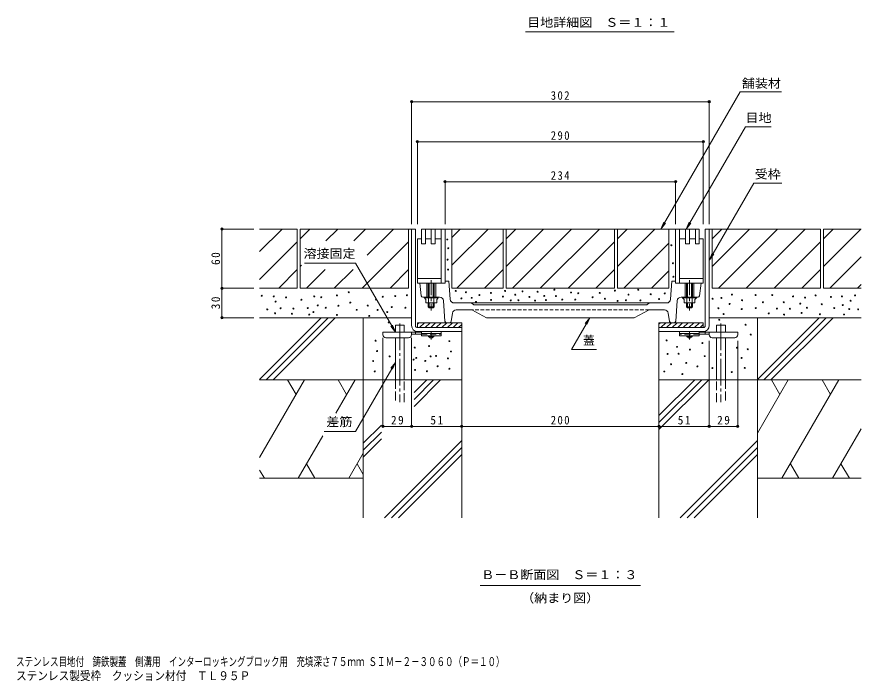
# Model space of a CAD drawing. Units: millimetres at full size, sheet at 1:3. Extents: x -1121 to 1153, y -824 to 816.
# Drawn here: x 192 to 1048, y -824 to -150 of the extents above; entities that cross this region are included whole.
import ezdxf
from ezdxf.enums import TextEntityAlignment as Align

# ---------------------------------------------------------------- set-up
doc = ezdxf.new("R2010")
doc.units = ezdxf.units.MM
doc.header["$LTSCALE"] = 3
doc.header["$PDMODE"] = 32
doc.header["$PDSIZE"] = 2.4
for name, pattern in [('CHAIN1', [8, 5, -1, 1, -1]), ('CHAIN2', [12, 9, -1, 1, -1]), ('DASHED1', [1.8, 1.2, -0.6]), ('DASHED2', [3, 2, -1]), ('DASHED3', [4, 3, -1])]:
    doc.linetypes.add(name, pattern=pattern)
for name, color, linetype, lineweight in [('1-5_1-5ﾚｲﾔ', 2, 'Continuous', 9), ('4-1', 2, 'Continuous', 9), ('4-2', 3, 'Continuous', 9), ('4-4', 7, 'Continuous', 9), ('4-5', 7, 'Continuous', 9), ('4-6', 6, 'Continuous', 5), ('4-9', 3, 'Continuous', 9), ('4-E', 7, 'Continuous', 9), ('F-5_F-5ﾚｲﾔ', 2, 'Continuous', 9)]:
    doc.layers.add(name, color=color, linetype=linetype, lineweight=lineweight)
doc.styles.add('ＭＳ ゴシック', font='')
doc.styles.get('ＭＳ ゴシック').set_extended_font_data('MS Gothic')

msp = doc.modelspace()

# ---------------------------------------------------------------- linework, layer by layer
at = {"layer": '1-5_1-5ﾚｲﾔ', "color": 7}
msp.add_line((858.797, -165.32), (707.863, -165.32), dxfattribs=at)
at = {"layer": '4-1'}
for p, q in [((592.257, -365.465), (596.257, -365.465)), ((592.257, -463.465), (592.257, -365.465)), ((596.257, -463.465), (596.257, -365.465)), ((894.257, -365.465), (890.257, -365.465)), ((890.257, -463.465), (890.257, -365.465)), ((894.257, -463.465), (894.257, -365.465)), ((598.257, -460.465), (598.257, -465.465)), ((643.257, -460.465), (598.257, -460.465)), ((599.725, -460.465), (598.257, -461.932)), ((605.381, -460.465), (600.381, -465.465)), ((611.038, -460.465), (606.038, -465.465)), ((616.695, -460.465), (611.695, -465.465)), ((622.352, -460.465), (617.352, -465.465)), ((628.009, -460.465), (623.009, -465.465)), ((633.666, -460.465), (628.666, -465.465)), ((639.323, -460.465), (634.323, -465.465)), ((643.257, -462.187), (639.979, -465.465)), ((643.257, -460.465), (643.257, -469.465)), ((843.257, -460.465), (888.257, -460.465)), ((843.257, -460.465), (843.257, -469.465)), ((844.724, -460.465), (843.257, -461.932)), ((850.381, -460.465), (845.381, -465.465)), ((856.038, -460.465), (851.038, -465.465)), ((861.695, -460.465), (856.695, -465.465)), ((867.352, -460.465), (862.352, -465.465)), ((873.009, -460.465), (868.009, -465.465)), ((878.666, -460.465), (873.666, -465.465)), ((884.323, -460.465), (879.323, -465.465)), ((888.257, -462.187), (884.979, -465.465)), ((888.257, -460.465), (888.257, -465.465)), ((598.257, -465.465), (643.257, -465.465)), ((598.257, -469.465), (643.257, -469.465)), ((888.257, -465.465), (843.257, -465.465)), ((888.288, -469.465), (843.257, -469.465))]:
    msp.add_line(p, q, dxfattribs=at)
for centre, radius, start, end in [((598.257, -463.465), 6, 180, 270), ((598.257, -463.465), 2, 180, 270), ((888.257, -463.465), 2, 270, 0), ((888.257, -463.465), 6, 270, 0)]:
    msp.add_arc(centre, radius, start, end, dxfattribs=at)
at = {"layer": '4-2'}
for p, q in [((602.257, -380.465), (602.257, -365.465)), ((602.257, -365.465), (884.257, -365.465)), ((606.257, -380.465), (606.257, -365.465)), ((612.257, -380.465), (612.257, -365.465)), ((616.257, -380.465), (616.257, -365.465)), ((622.257, -420.465), (622.257, -365.465)), ((626.257, -420.465), (626.257, -365.465)), ((860.257, -420.465), (860.257, -365.465)), ((864.257, -420.465), (864.257, -365.465)), ((870.257, -380.465), (870.257, -365.465)), ((874.257, -380.465), (874.257, -365.465)), ((880.257, -380.465), (880.257, -365.465)), ((884.257, -380.465), (884.257, -365.465)), ((598.257, -375.465), (598.257, -415.465)), ((602.257, -375.465), (598.257, -375.465)), ((612.257, -375.465), (606.257, -375.465)), ((622.257, -375.465), (616.257, -375.465)), ((864.257, -375.465), (870.257, -375.465)), ((874.257, -375.465), (880.257, -375.465)), ((884.257, -375.465), (888.257, -375.465)), ((888.257, -375.465), (888.257, -415.465)), ((606.257, -380.465), (602.257, -380.465)), ((616.257, -380.465), (612.257, -380.465)), ((870.257, -380.465), (874.257, -380.465)), ((880.257, -380.465), (884.257, -380.465)), ((622.257, -415.465), (598.257, -415.465)), ((630.127, -418.464), (626.257, -418.464)), ((631.499, -436.764), (630.127, -418.464)), ((855.015, -436.764), (856.388, -418.464)), ((860.257, -418.464), (856.388, -418.464)), ((864.257, -415.465), (888.257, -415.465)), ((602.093, -433.151), (600.507, -420.465)), ((607.757, -420.465), (607.757, -434.465)), ((609.257, -420.465), (609.257, -434.465)), ((610.257, -434.465), (610.257, -420.465)), ((614.257, -434.465), (614.257, -420.465)), ((615.257, -420.465), (615.257, -434.465)), ((616.757, -420.465), (616.757, -434.465)), ((869.757, -420.465), (869.757, -434.465)), ((871.257, -420.465), (871.257, -434.465)), ((872.257, -434.465), (872.257, -420.465)), ((876.257, -434.465), (876.257, -420.465)), ((877.257, -420.465), (877.257, -434.465)), ((878.757, -420.465), (878.757, -434.465)), ((884.422, -433.151), (886.007, -420.465)), ((603.582, -434.465), (620.676, -434.465)), ((605.257, -434.465), (605.257, -435.265)), ((619.257, -435.265), (605.257, -435.265)), ((605.257, -435.265), (606.732, -436.865)), ((606.732, -436.865), (606.732, -440.465)), ((609.495, -435.265), (609.495, -440.465)), ((615.02, -435.265), (615.02, -440.465)), ((619.257, -435.265), (617.782, -436.865)), ((619.257, -434.465), (619.257, -435.265)), ((882.933, -434.465), (865.839, -434.465)), ((867.257, -434.465), (867.257, -435.265)), ((867.257, -435.265), (881.257, -435.265)), ((867.257, -435.265), (868.732, -436.865)), ((871.495, -435.265), (871.495, -440.465)), ((877.02, -435.265), (877.02, -440.465)), ((881.257, -435.265), (879.782, -436.865)), ((879.782, -436.865), (879.782, -440.465)), ((881.257, -434.465), (881.257, -435.265)), ((609.257, -440.465), (609.257, -444.465)), ((615.257, -444.465), (609.257, -444.465)), ((610.257, -445.465), (609.257, -444.465)), ((610.257, -445.465), (610.257, -440.465)), ((614.257, -445.465), (610.257, -445.465)), ((614.257, -440.465), (614.257, -445.465)), ((615.257, -444.465), (614.257, -445.465)), ((615.257, -440.465), (615.257, -444.465)), ((626.158, -459.071), (624.666, -438.18)), ((851.027, -440.465), (635.488, -440.465)), ((655.483, -442.245), (653.531, -440.684)), ((830.407, -442.465), (656.108, -442.465)), ((831.031, -442.245), (832.983, -440.684)), ((860.357, -459.071), (861.849, -438.18)), ((871.257, -440.465), (871.257, -444.465)), ((871.257, -444.465), (877.257, -444.465)), ((871.257, -444.465), (872.257, -445.465)), ((872.257, -440.465), (872.257, -445.465)), ((872.257, -445.465), (876.257, -445.465)), ((876.257, -445.465), (876.257, -440.465)), ((876.257, -445.465), (877.257, -444.465)), ((877.257, -440.465), (877.257, -444.465)), ((633.736, -450.856), (632.453, -459.193)), ((637.689, -447.465), (653.257, -447.465)), ((653.257, -447.465), (668.257, -455.465)), ((833.257, -447.465), (818.257, -455.465)), ((833.257, -447.465), (848.826, -447.465)), ((852.779, -450.856), (854.062, -459.193)), ((630.97, -460.465), (627.654, -460.465)), ((818.257, -455.465), (668.257, -455.465)), ((855.544, -460.464), (858.861, -460.464))]:
    msp.add_line(p, q, dxfattribs=at)
at = {"layer": '4-2', "linetype": 'CHAIN1'}
for p, q in [((612.257, -417.465), (612.257, -448.258)), ((874.257, -417.465), (874.257, -448.258))]:
    msp.add_line(p, q, dxfattribs=at)
at = {"layer": '4-2', "linetype": 'DASHED1'}
msp.add_line((833.257, -447.465), (653.257, -447.465), dxfattribs=at)
at = {"layer": '4-2'}
for points in [[(626.257, -420.465), (598.257, -420.465), (598.257, -415.465)], [(860.257, -420.465), (888.257, -420.465), (888.257, -415.465)], [(617.782, -436.865), (617.782, -440.465), (606.732, -440.465)], [(868.732, -436.865), (868.732, -440.465), (879.782, -440.465)]]:
    msp.add_lwpolyline(points, dxfattribs=at)
for centre, radius, start, end in [((603.582, -432.965), 1.5, 187.12668, 270), ((620.676, -438.465), 4, 4.08583, 90), ((635.488, -436.465), 4, 184.28883, 270), ((851.027, -436.465), 4, 270, 355.71117), ((865.839, -438.465), 4, 90, 175.91417), ((882.933, -432.965), 1.5, 270, 352.87332), ((652.906, -441.464), 1, 51.33894, 90), ((656.108, -441.464), 1, 231.33894, 270), ((830.407, -441.464), 1, 270, 308.66106), ((833.608, -441.464), 1, 90, 128.66106), ((637.689, -451.465), 4, 90, 171.254), ((848.826, -451.465), 4, 8.746, 90), ((627.654, -458.964), 1.5, 184.0858, 270), ((630.97, -458.964), 1.5, 270, 351.25363), ((855.544, -458.964), 1.5, 188.74637, 270), ((858.861, -458.964), 1.5, 270, 355.9142)]:
    msp.add_arc(centre, radius, start, end, dxfattribs=at)
at = {"layer": '4-4'}
for p, q in [((592.257, -235.206), (592.257, -360.465)), ((592.257, -236.106), (894.257, -236.106)), ((894.257, -235.206), (894.257, -360.465)), ((598.257, -275.842), (598.257, -360.465)), ((888.257, -276.742), (598.257, -276.742)), ((888.257, -275.842), (888.257, -360.465)), ((626.257, -316.425), (626.257, -360.465)), ((860.257, -316.425), (860.257, -360.465)), ((626.257, -317.325), (860.257, -317.325)), ((398.891, -365.465), (432.057, -365.465)), ((399.791, -365.465), (399.791, -425.465)), ((398.891, -425.465), (432.057, -425.465)), ((399.791, -425.465), (399.791, -455.465)), ((398.891, -455.465), (432.057, -455.465)), ((563.257, -566.613), (563.257, -475.964)), ((592.257, -566.613), (592.257, -475.964)), ((894.257, -566.613), (894.257, -478.764)), ((923.257, -566.613), (923.257, -478.764)), ((563.257, -565.713), (592.257, -565.713)), ((592.257, -565.713), (643.257, -565.713)), ((643.257, -565.713), (843.257, -565.713)), ((843.257, -565.713), (894.257, -565.713)), ((894.257, -565.713), (923.257, -565.713))]:
    msp.add_line(p, q, dxfattribs=at)
for p in [(592.257, -236.106), (894.257, -236.106), (598.257, -276.742), (888.257, -276.742), (626.257, -317.325), (860.257, -317.325), (399.791, -365.465), (399.791, -425.465), (399.791, -455.465), (563.257, -565.713), (592.257, -565.713), (643.257, -565.713), (843.257, -565.713), (894.257, -565.713), (923.257, -565.713)]:
    msp.add_point(p, dxfattribs=at)
at = {"layer": '4-5'}
for p, q in [((925.661, -226.26), (845.323, -365.41)), ((967.585, -226.26), (925.661, -226.26)), ((957.086, -261.545), (931.085, -261.545)), ((968.083, -318.792), (939.485, -318.792)), ((845.323, -365.41), (848.193, -358.481)), ((845.323, -365.41), (849.888, -359.46)), ((871.087, -365.466), (875.652, -359.516)), ((894.459, -396.779), (899.025, -390.829)), ((535.39, -399.974), (483.723, -399.974)), ((575.799, -469.964), (535.39, -399.974)), ((773.105, -455.465), (754.556, -487.592)), ((773.105, -455.465), (768.539, -461.415)), ((773.105, -455.465), (770.235, -462.394)), ((575.799, -469.964), (571.233, -464.014)), ((575.799, -469.964), (572.929, -463.035)), ((754.556, -487.592), (779.898, -487.592)), ((575.799, -500.851), (535.413, -570.801)), ((575.799, -500.851), (571.233, -506.801)), ((575.799, -500.851), (572.929, -507.78)), ((535.413, -570.801), (503.744, -570.801)), ((661.946, -727.423), (824.56, -727.423))]:
    msp.add_line(p, q, dxfattribs=at)
for points in [[(931.085, -261.545), (871.087, -365.466), (873.957, -358.537)], [(939.485, -318.792), (894.459, -396.779), (897.329, -389.85)]]:
    msp.add_lwpolyline(points, dxfattribs=at)
at = {"layer": '4-6'}
for p, q in [((438.057, -518.027), (500.62, -455.465)), ((592.257, -455.465), (438.057, -455.465)), ((444.691, -518.465), (507.691, -455.465)), ((451.762, -518.465), (514.762, -455.465)), ((543.257, -518.465), (543.257, -455.465)), ((894.257, -455.465), (1048.457, -455.465)), ((943.257, -518.465), (943.257, -455.465)), ((943.257, -518.027), (1005.82, -455.465)), ((949.891, -518.465), (1012.891, -455.465)), ((956.962, -518.465), (1019.962, -455.465)), ((575.799, -469.964), (575.799, -462.964)), ((643.257, -469.465), (643.257, -658.465)), ((843.257, -469.465), (843.257, -658.465)), ((901.716, -462.964), (910.716, -462.964)), ((901.716, -469.964), (901.716, -462.964)), ((910.716, -469.964), (910.716, -462.964)), ((575.799, -518.465), (575.799, -475.764)), ((584.799, -518.465), (584.799, -475.764)), ((901.716, -518.465), (901.716, -475.764)), ((910.716, -518.465), (910.716, -475.764)), ((483.583, -518.465), (438.057, -597.318)), ((466.536, -518.465), (475.06, -533.228)), ((534.885, -518.465), (515.395, -552.223)), ((517.838, -518.465), (526.362, -533.228)), ((543.257, -518.465), (543.257, -658.465)), ((594.81, -531.274), (607.62, -518.465)), ((594.81, -538.345), (614.691, -518.465)), ((594.81, -545.416), (621.762, -518.465)), ((843.257, -554.845), (879.637, -518.465)), ((843.257, -561.916), (886.708, -518.465)), ((843.257, -568.987), (893.78, -518.465)), ((974.589, -518.465), (943.257, -572.732)), ((943.257, -518.465), (943.257, -658.465)), ((957.541, -518.465), (966.065, -533.228)), ((1025.891, -518.465), (968.156, -618.465)), ((1008.843, -518.465), (1017.367, -533.228)), ((543.257, -582.827), (561.691, -564.394)), ((543.257, -589.898), (561.691, -571.465)), ((1048.457, -568.236), (1019.458, -618.465)), ((502.137, -575.187), (477.15, -618.465)), ((543.257, -596.969), (561.691, -578.536)), ((564.9, -658.465), (643.257, -580.107)), ((864.899, -658.465), (943.257, -580.107)), ((571.971, -658.465), (643.257, -587.178)), ((871.97, -658.465), (943.257, -587.178)), ((543.257, -592.822), (528.453, -618.465)), ((579.042, -658.465), (643.257, -594.249)), ((879.042, -658.465), (943.257, -594.249)), ((485.674, -603.701), (494.198, -618.465)), ((536.976, -603.701), (543.257, -614.58)), ((976.679, -603.701), (985.203, -618.465)), ((1027.982, -603.701), (1036.505, -618.465)), ((438.057, -610.084), (442.896, -618.465)), ((543.257, -618.465), (438.057, -618.465)), ((943.257, -618.465), (1048.457, -618.465))]:
    msp.add_line(p, q, dxfattribs=at)
at = {"layer": '4-6', "linetype": 'CHAIN2'}
for p, q in [((580.299, -461.272), (580.299, -541.131)), ((906.216, -461.272), (906.216, -541.131))]:
    msp.add_line(p, q, dxfattribs=at)
at = {"layer": '4-6', "linetype": 'DASHED3'}
for p, q in [((575.799, -518.465), (575.799, -541.131)), ((584.799, -541.131), (584.799, -518.465)), ((901.716, -541.131), (901.716, -518.465)), ((910.716, -518.465), (910.716, -541.131))]:
    msp.add_line(p, q, dxfattribs=at)
at = {"layer": '4-6'}
for points in [[(584.799, -469.964), (584.799, -462.964), (575.799, -462.964)], [(643.257, -518.465), (543.257, -518.465), (438.057, -518.465)], [(843.257, -518.465), (943.257, -518.465), (1048.457, -518.465)]]:
    msp.add_lwpolyline(points, dxfattribs=at)
at = {"layer": '4-9', "color": 4}
for p, q in [((563.257, -472.764), (563.257, -469.964)), ((563.257, -469.964), (602.257, -469.964)), ((592.257, -472.764), (592.257, -469.964)), ((596.257, -471.964), (596.257, -469.964)), ((923.257, -469.964), (884.257, -469.964)), ((890.257, -471.964), (890.257, -469.964)), ((894.257, -472.764), (894.257, -469.964)), ((923.257, -472.764), (923.257, -469.964)), ((589.257, -475.764), (566.257, -475.764)), ((592.252, -471.964), (602.257, -471.964)), ((894.262, -471.964), (884.257, -471.964)), ((897.257, -475.764), (920.257, -475.764))]:
    msp.add_line(p, q, dxfattribs=at)
at = {"layer": '4-9'}
for p, q in [((602.257, -469.465), (622.257, -469.465)), ((602.257, -469.465), (602.257, -473.965)), ((622.257, -469.465), (622.257, -473.965)), ((864.257, -469.465), (864.257, -473.965)), ((884.257, -469.465), (864.257, -469.465)), ((884.257, -469.465), (884.257, -473.965)), ((602.257, -471.465), (622.257, -471.465)), ((602.257, -473.965), (622.257, -473.965)), ((884.257, -471.465), (864.257, -471.465)), ((884.257, -473.965), (864.257, -473.965))]:
    msp.add_line(p, q, dxfattribs=at)
at = {"layer": '4-9', "color": 4, "linetype": 'CHAIN1'}
for p, q in [((612.257, -477.512), (612.257, -469.465)), ((874.257, -477.512), (874.257, -469.465))]:
    msp.add_line(p, q, dxfattribs=at)
at = {"layer": '4-9', "linetype": 'DASHED2'}
for p, q in [((602.257, -471.965), (622.257, -471.965)), ((884.257, -471.965), (864.257, -471.965))]:
    msp.add_line(p, q, dxfattribs=at)
at = {"layer": '4-9', "color": 2}
for p, q in [((609.507, -474.464), (609.507, -473.965)), ((611.258, -475.964), (609.507, -474.464)), ((615.007, -474.464), (609.507, -474.464)), ((613.257, -475.964), (611.258, -475.964)), ((615.007, -474.464), (613.257, -475.964)), ((615.007, -474.464), (615.007, -473.965)), ((871.507, -474.464), (871.507, -473.965)), ((871.507, -474.464), (873.257, -475.964)), ((871.507, -474.464), (877.007, -474.464)), ((873.257, -475.964), (875.257, -475.964)), ((875.257, -475.964), (877.007, -474.464)), ((877.007, -474.464), (877.007, -473.965))]:
    msp.add_line(p, q, dxfattribs=at)
at = {"layer": '4-9', "color": 4}
for centre, start, end in [((566.257, -472.764), 180, 270), ((589.257, -472.764), 270, 0), ((897.257, -472.764), 180, 270), ((920.257, -472.764), 270, 0)]:
    msp.add_arc(centre, 3, start, end, dxfattribs=at)
at = {"layer": '4-E', "color": 2}
for p, q in [((438.057, -365.465), (476.257, -365.465)), ((438.057, -388.258), (460.85, -365.465)), ((476.257, -365.465), (476.257, -425.465)), ((479.257, -375.205), (488.997, -365.465)), ((479.257, -365.465), (589.257, -365.465)), ((479.257, -365.465), (479.257, -425.465)), ((505.313, -377.433), (517.282, -365.465)), ((533.598, -377.433), (545.566, -365.465)), ((547.268, -392.047), (573.85, -365.465)), ((589.257, -365.465), (589.257, -425.465)), ((589.257, -365.465), (592.257, -365.465)), ((633.127, -374.041), (641.703, -365.464)), ((633.127, -365.465), (633.127, -425.465)), ((633.127, -365.465), (660.257, -365.465)), ((633.127, -402.188), (669.85, -365.465)), ((633.127, -365.465), (685.257, -365.465)), ((685.257, -365.465), (685.257, -425.465)), ((688.257, -375.205), (697.997, -365.465)), ((688.257, -403.489), (726.282, -365.465)), ((688.257, -365.465), (798.257, -365.465)), ((694.566, -425.465), (754.566, -365.465)), ((722.85, -425.465), (782.85, -365.465)), ((798.257, -365.465), (798.257, -425.465)), ((801.257, -365.465), (801.257, -425.465)), ((801.257, -375.205), (810.997, -365.465)), ((801.257, -403.489), (839.282, -365.465)), ((801.257, -365.465), (853.388, -365.465)), ((853.388, -365.465), (853.388, -425.465)), ((894.257, -365.465), (1007.257, -365.465)), ((897.257, -375.205), (906.997, -365.465)), ((897.257, -403.489), (935.282, -365.465)), ((903.566, -425.465), (963.566, -365.465)), ((931.85, -425.465), (991.85, -365.465)), ((1007.257, -365.465), (1007.257, -425.465)), ((1010.257, -375.205), (1019.997, -365.465)), ((1010.257, -365.465), (1010.257, -425.465)), ((1010.257, -365.465), (1048.457, -365.465)), ((1010.257, -403.489), (1048.282, -365.465)), ((438.057, -416.542), (476.257, -378.342)), ((542.134, -425.465), (589.257, -378.342)), ((638.134, -425.465), (685.257, -378.342)), ((751.134, -425.465), (798.257, -378.342)), ((807.566, -425.465), (853.388, -379.643)), ((960.134, -425.465), (1007.257, -378.342)), ((1016.566, -425.465), (1048.457, -393.573)), ((479.257, -403.489), (480.561, -402.185)), ((457.419, -425.465), (476.257, -406.626)), ((485.566, -425.465), (504.639, -406.392)), ((513.85, -425.465), (532.923, -406.392)), ((570.419, -425.465), (589.257, -406.626)), ((666.419, -425.465), (685.257, -406.626)), ((779.419, -425.465), (798.257, -406.626)), ((835.85, -425.465), (853.388, -407.927)), ((988.419, -425.465), (1007.257, -406.626)), ((438.057, -425.465), (476.257, -425.465)), ((479.257, -425.465), (589.257, -425.465)), ((633.127, -425.465), (685.257, -425.465)), ((801.257, -425.465), (853.388, -425.465)), ((1010.257, -425.465), (1048.457, -425.465)), ((1044.85, -425.465), (1048.457, -421.858))]:
    msp.add_line(p, q, dxfattribs=at)
for points in [[(688.257, -365.465), (688.257, -425.465), (798.257, -425.465)], [(897.257, -365.465), (897.257, -425.465), (1007.257, -425.465)]]:
    msp.add_lwpolyline(points, dxfattribs=at)
at = {"layer": '4-E'}
for centre in [(628.469, -376.017), (629.493, -384.887), (855.884, -381.902), (628.81, -396.488), (857.42, -400.155), (629.322, -406.552), (857.931, -413.803), (637.156, -428.251), (687.085, -428.187), (704.838, -428.778), (737.153, -427.109), (798.566, -427.962), (822.278, -427.109), (440.271, -433.12), (452.383, -433.803), (465.007, -434.826), (480.531, -437.214), (493.496, -433.803), (500.66, -434.656), (516.525, -432.864), (528.593, -429.563), (556.303, -437.052), (563.04, -434.172), (575.735, -433.419), (587.605, -432.58), (642.799, -435.809), (647.405, -429.497), (653.383, -435.241), (661.052, -432.397), (672.823, -430.179), (672.993, -437.344), (684.935, -433.932), (697.441, -432.033), (711.865, -434.326), (720.075, -429), (726.955, -433.291), (738.716, -433.512), (745.17, -437.003), (754.157, -429.833), (758.306, -437.003), (761.377, -430.521), (775.959, -434.659), (783.199, -430.249), (788.501, -436.15), (812.407, -431.996), (834.902, -431.544), (843.431, -436.491), (849.231, -430.691), (897.679, -436.106), (906.691, -435.334), (917.354, -431.94), (941.351, -432.509), (958.296, -432.395), (979.336, -433.76), (991.618, -435.011), (1002.195, -432.85), (1017.833, -434.329), (1028.978, -433.76), (1042.398, -432.736), (454.259, -439.091), (459.377, -445.744), (486.917, -445.703), (497.078, -443.015), (505.178, -445.268), (518.061, -443.356), (530.128, -440.054), (547.815, -443.044), (572.138, -444.635), (586.048, -445.268), (657.64, -439.391), (692.929, -437.877), (700.696, -437.729), (717.56, -438.025), (728.656, -437.507), (801.295, -438.368), (809.825, -437.685), (824.495, -437.856), (903.593, -445.787), (914.966, -441.493), (927.59, -437.74), (941.578, -445.588), (948.743, -439.674), (970.01, -439.788), (986.728, -441.152), (993.438, -445.246), (1008.564, -441.721), (1021.244, -445.588), (1029.774, -442.631), (1037.735, -438.195), (445.9, -446.938), (453.808, -450.974), (470.784, -451.418), (472.342, -446.085), (488.426, -452.195), (492.642, -449.754), (516.497, -452.527), (536.579, -447.424), (549.351, -453.535), (557.839, -447.544), (567.537, -449.784), (908.954, -451.782), (927.248, -446.611), (954.675, -451.054), (962.959, -446.156), (970.208, -452.274), (976.265, -446.27), (988.072, -450.61), (1006.601, -451.941), (1031.122, -452.163), (1036.484, -446.611), (1045.468, -447.066), (569.073, -460.275), (904.461, -457.524), (931.173, -462.517), (555.804, -478.743), (630.698, -479.242), (851.037, -478.494), (936.415, -472.503), (595.498, -485.733), (609.977, -484.235), (861.771, -484.985), (874.753, -487.731), (887.485, -481.24), (922.435, -485.984), (933.42, -487.482), (557.339, -489.234), (570.034, -494.72), (597.033, -496.224), (611.512, -494.727), (617.217, -494.221), (629.2, -496.717), (632.233, -489.734), (852.035, -492.225), (863.153, -492.064), (889.732, -494.472), (927.179, -496.219), (553.307, -499.464), (594.249, -497.966), (606.232, -499.214), (618.752, -504.712), (855.608, -502.605), (871.031, -501.274), (882.348, -504.824), (554.843, -509.955), (595.785, -508.457), (607.768, -509.705), (630.735, -507.209), (848.729, -510.039), (867.036, -512.702), (897.549, -506.599), (917.187, -510.594), (930.391, -506.377)]:
    msp.add_circle(centre, 0.5, dxfattribs=at)

# ---------------------------------------------------------------- texts
at = {"layer": '1-5_1-5ﾚｲﾔ', "style": 'ＭＳ ゴシック', "width": 1.1}
msp.add_text('目地詳細図\u3000Ｓ＝１：１', height=8.798, dxfattribs=at).set_placement((709.673, -162.741), align=Align.BOTTOM_LEFT)
at = {"layer": '4-4', "color": 2, "char_height": 8.798, "attachment_point": 7, "style": 'ＭＳ ゴシック'}
for s, insert in [('\\T1.27;\\W0.9;302', (733.507, -234.306)), ('\\T1.27;\\W0.9;290', (733.507, -274.942)), ('\\T1.27;\\W0.9;234', (733.507, -315.525)), ('\\T1.27;\\W0.95;29', (571.382, -563.913)), ('\\T1.27;\\W0.95;51', (611.382, -563.913)), ('\\T1.27;\\W0.9;200', (733.507, -563.913)), ('\\T1.27;\\W0.95;51', (862.382, -563.913)), ('\\T1.27;\\W0.95;29', (902.382, -563.913))]:
    msp.add_mtext(s, dxfattribs=dict(at, insert=insert))
at = {"layer": '4-4', "color": 2, "char_height": 8.798, "attachment_point": 7, "rotation": 90, "style": 'ＭＳ ゴシック'}
for s, insert in [('\\T1.27;\\W0.95;60', (397.991, -401.84)), ('\\T1.27;\\W0.95;30', (397.991, -446.84))]:
    msp.add_mtext(s, dxfattribs=dict(at, insert=insert))
at = {"layer": '4-5', "color": 2, "style": 'ＭＳ ゴシック', "width": 1.1}
for s, p in [('舗装材', (927.509, -224.584)), ('目地', (931.224, -259.537)), ('受枠', (940.488, -316.784)), ('溶接固定', (482.604, -397.404)), ('差筋', (505.723, -568.232)), ('Ｂ－Ｂ断面図\u3000Ｓ＝１：３', (663.015, -723.467)), ('（納まり図）', (703.503, -747.146))]:
    msp.add_text(s, height=8.798, dxfattribs=at).set_placement(p, align=Align.BOTTOM_LEFT)
at = {"layer": '4-5', "color": 2, "style": 'ＭＳ ゴシック'}
msp.add_text('蓋', height=8.798, dxfattribs=at).set_placement((766.211, -485.71), align=Align.BOTTOM_LEFT)
at = {"layer": 'F-5_F-5ﾚｲﾔ', "style": 'ＭＳ ゴシック'}
for s, width, p in [('ステンレス目地付\u3000鋳鉄製蓋\u3000側溝用\u3000インターロッキングブロック用\u3000充填深さ７５ｍｍ ＳＩＭ－２－３０６０（Ｐ＝１０）', 0.7, (190.916, -811.723)), ('ステンレス製受枠\u3000クッション材付\u3000ＴＬ９５Ｐ', 0.9, (190.916, -826.038))]:
    msp.add_text(s, height=8.798, dxfattribs=dict(at, width=width)).set_placement(p, align=Align.BOTTOM_LEFT)

doc.saveas('drawing.dxf')
